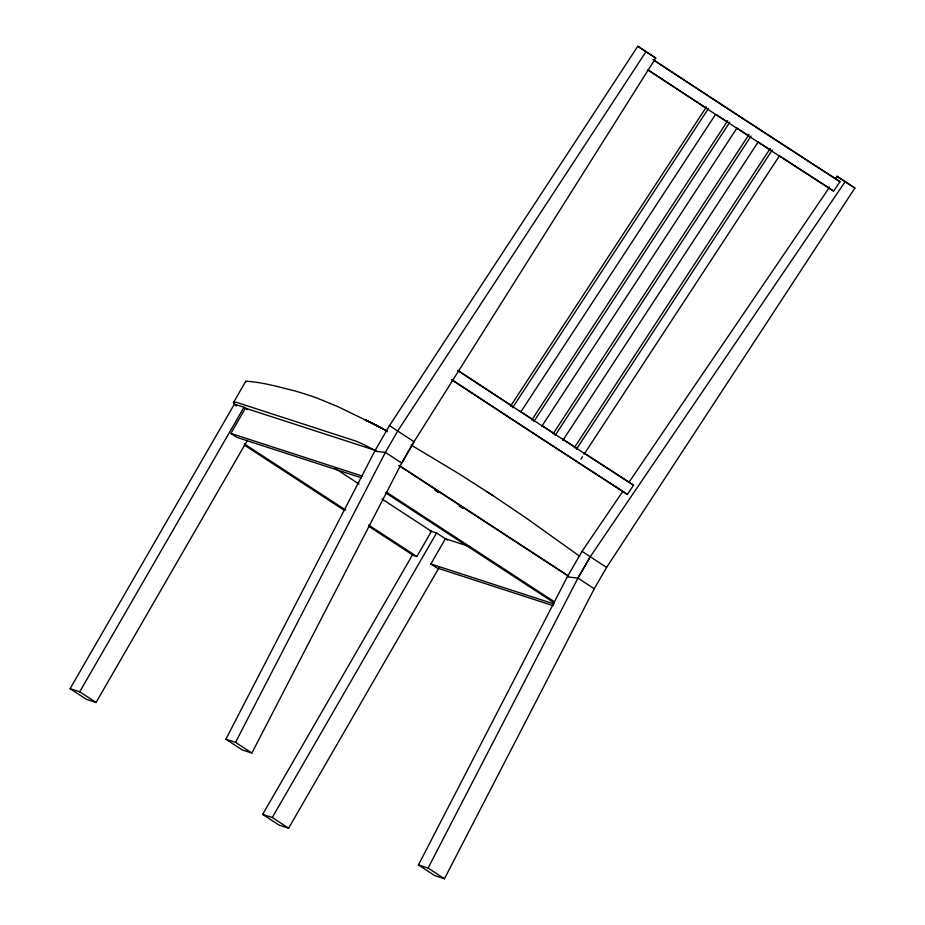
<?xml version="1.0" encoding="UTF-8"?>
<svg xmlns="http://www.w3.org/2000/svg" width="925" height="925" viewBox="0 0 925 925"><rect width="100%" height="100%" fill="white"/><g stroke="black" fill="none" stroke-linecap="round" stroke-linejoin="round"><path stroke-width="1.39" d="M225.873 739.237L374.706 451.192L389.483 425.616L637.788 46.25L655.732 58.032L414.018 441.711L401.716 463.067L251.877 753.043L242.211 749.909L225.873 739.237L235.54 742.37L251.877 753.043M235.54 742.37L385.378 452.394L397.704 431.05M835.333 178.652L836.952 176.27L854.897 188.052L606.592 567.418L594.266 588.762L444.451 878.75L434.785 875.617L418.435 864.944L567.279 576.899L582.045 551.323L622.641 491.603M418.435 864.944L428.102 868.078L577.94 578.102L590.243 556.746L845.149 181.693L854.897 188.052M236.048 405.878L233.47 402.56L245.773 381.25C262.261 382.025 278.934 387.078 295.098 390.951A2197.048 988.212 -56.9 0 1 317.009 398.039L338.018 406.699L377.377 425.835M247.368 440.392L96.061 702.468L86.453 699.346L70.103 688.674L234.383 404.144L243.992 407.254L247.495 409.544M70.103 688.674L79.723 691.796L243.992 407.254M361.421 477.797L236.939 437.386L230.88 433.432L245.449 408.214L375.527 450.429M439.225 567.349L288.635 828.176L279.015 825.054L262.677 814.382L412.538 554.803M368.647 526.221L413.313 555.37L416.874 556.526L431.443 531.308L381.956 499.003M262.677 814.382L272.285 817.503L436.565 532.973L447.422 540.05M553.173 605.655L436.889 567.915L430.842 563.961L445.399 538.732L470.05 546.733M567.279 576.899L577.94 578.102L590.266 556.757L582.045 551.323M245.773 381.25L245.611 382.36M374.706 451.192L385.355 452.394L401.716 463.067L414.042 441.722L397.681 431.038L645.985 51.673L637.788 46.25M510.565 406.156L706.48 106.826M512.623 407.659L708.55 108.329M521.11 411.486L715.453 114.561M531.806 420.031L727.732 120.689M533.875 421.534L729.79 122.193M541.576 426.564L736.705 128.436M553.058 433.894L748.984 134.564M555.116 435.409L751.042 136.067M562.816 440.427L757.957 142.3M574.309 447.769L770.224 148.439M576.368 449.272L772.294 149.942M580.912 459.124L582.484 456.719M584.068 454.302L779.197 156.175M613.888 485.787L627.347 494.482L633.509 485.267L629.647 482.468M647.858 69.953L660.6 78.336A865.58 18.28 33.7 0 0 819.226 181.878L833.622 191.198L839.935 181.751L836.246 179.08A859.822 18.153 33.7 0 1 653.466 59.801M629.127 482.052L829.644 187.012M230.88 433.432L362.207 476.063M429.697 530.742L436.565 532.973M594.266 588.762L577.94 578.102M430.842 563.961L553.959 603.921M368.948 421.522L365.167 419.719L386.615 430.83L374.625 424.402L384.21 429.512M371.434 422.771L365.167 419.719L374.267 424.205M411.093 444.994L459.17 473.901L492.921 495.569L526.198 518.046L579.697 556.249M486.585 491.51L492.921 495.569M839.935 181.751L825.528 172.432A865.58 18.28 33.7 0 1 666.913 68.889L653.015 59.743M633.509 485.267L620.051 476.56A728.102 15.378 33.7 0 1 470.582 378.996L457.551 370.416M645.985 51.673L655.732 58.032M590.243 556.746L606.615 567.43M399.265 465.472L568.378 575.87M398.814 465.506L568.632 576.356M434.993 490.296L438.612 492.655M459.089 506.021L462.697 508.38M386.662 492.308L554.063 601.585M385.505 492.724L554.11 602.788M334.873 468.27L359.016 484.029M234.383 404.144L236.719 405.659M244.269 443.861L345.661 510.045M368.589 525.018L416.874 556.526M244.327 445.064L344.516 510.461M428.102 868.078L444.451 878.75M79.723 691.796L96.061 702.468M272.285 817.503L288.635 828.176M451.388 379.632L464.419 388.211A728.102 15.378 33.7 0 0 613.899 485.787M836.952 176.27L845.149 181.693M389.483 425.616L397.681 431.038M829.933 188.527L833.622 191.198M627.347 494.482L623.485 491.684A723.824 15.286 33.7 0 1 452.429 380.059M376.406 451.25A30.745 3.318 30 0 0 365.93 445.653L362.773 444.104A30.745 3.318 30 0 0 353.304 440.265L236.499 402.352A37.59 4.058 30 0 0 233.47 402.56M629.659 482.48A723.824 15.286 33.7 0 1 584.392 453.146M576.021 447.7A723.824 15.286 33.7 0 1 562.435 438.866M554.538 433.709A723.824 15.286 33.7 0 1 542.004 425.535M532.8 419.522A723.824 15.286 33.7 0 1 520.035 411.174M511.837 405.809A723.824 15.286 33.7 0 1 458.592 370.844M828.823 187.81A859.822 18.153 33.7 0 1 779.521 155.839M770.097 149.711A859.822 18.153 33.7 0 1 758.211 141.964M748.614 135.709A859.822 18.153 33.7 0 1 740.15 130.194M738.948 129.396A859.822 18.153 33.7 0 1 736.693 127.927M727.628 122.007A859.822 18.153 33.7 0 1 716.228 114.55M705.879 107.786A859.822 18.153 33.7 0 1 648.356 70.034M387.402 431.57L384.846 430.229L387.321 431.57"/></g></svg>
